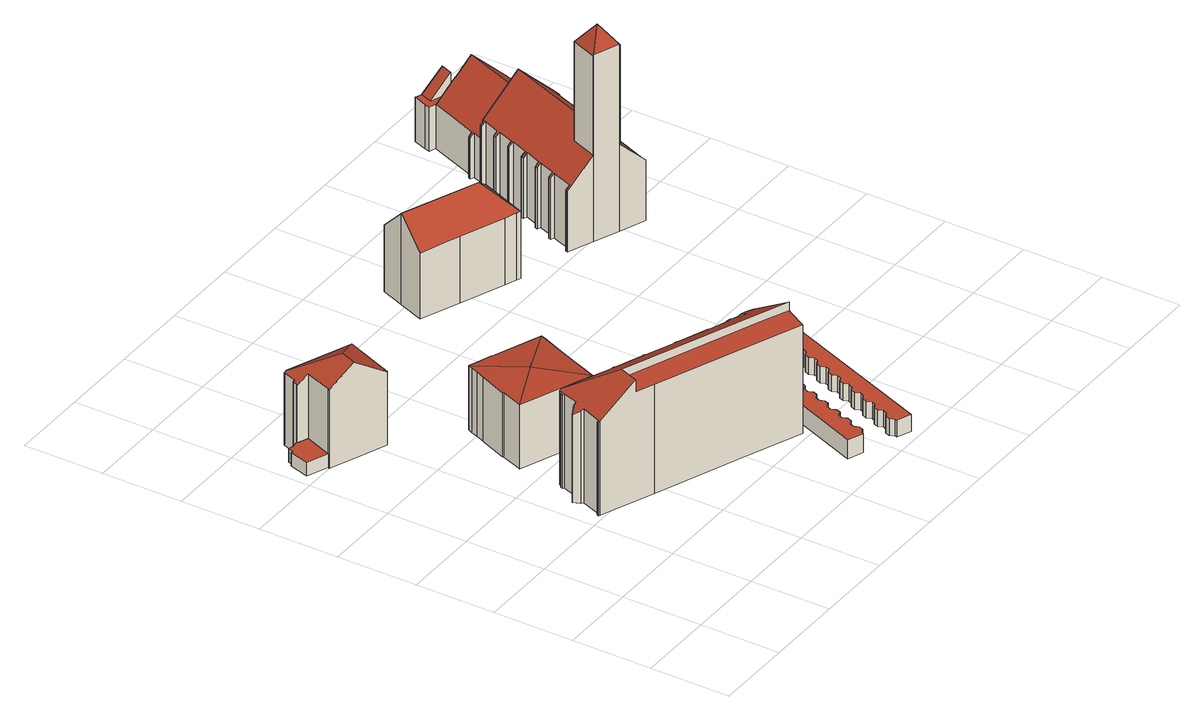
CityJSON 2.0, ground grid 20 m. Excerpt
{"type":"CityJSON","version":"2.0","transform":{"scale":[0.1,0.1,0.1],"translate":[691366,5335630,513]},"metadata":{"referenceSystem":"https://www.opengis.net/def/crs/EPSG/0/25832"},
"CityObjects":{
"building1":{"type":"Building","attributes":{"Gemeindeschluessel":"09162000","HoeheDach":"518.652","HoeheGrund":"515.250","Methode":"2000","NiedrigsteTraufeDesGebaeudes":"518.652","Geometrietyp2DReferenz":"3000","function":"31001_2000","roofType":"1000","measuredHeight":3.4},"geometry":[{"type":"MultiSurface","lod":"2","boundaries":[[[0,1,2,3]],[[4,5,6,7,8,9,2,1,10]],[[11,8,7,12]],[[13,4,10,14]],[[14,0,3,15,11,12,16,17,13]],[[16,6,5,17]],[[14,10,1,0]],[[15,9,8,11]],[[12,7,6,16]],[[17,5,4,13]],[[3,2,9,15]]],"semantics":{"surfaces":[{"type":"WallSurface"},{"type":"RoofSurface"},{"type":"GroundSurface"}],"values":[0,1,0,0,2,0,0,0,0,0,0]}}]},
"building2":{"type":"Building","attributes":{"Gemeindeschluessel":"09162000","HoeheDach":"539.917","HoeheGrund":"515.080","Methode":"2000","NiedrigsteTraufeDesGebaeudes":"533.550","Geometrietyp2DReferenz":"3000","function":"31001_1000","roofType":"3200","measuredHeight":24.84,"storeysAboveGround":6},"geometry":[{"type":"MultiSurface","lod":"2","boundaries":[[[18,19,20,21,22,23,24,25,26,27,28,29,30,31]],[[32,33,34,35]],[[36,28,27,37]],[[25,24,33,32,38,39,26]],[[40,21,20,41]],[[23,34,33,24]],[[42,43,44,40,41,45,46,47,48,49,36,37,39,38,32,35]],[[44,43,50,22,21,40]],[[49,29,28,36]],[[47,31,30,48]],[[48,30,29,49]],[[35,34,51,42]],[[41,20,19,45]],[[46,45,19,18,31,47]],[[50,51,34,23,22]],[[37,27,26,39]],[[42,51,50,43]]],"semantics":{"surfaces":[{"type":"RoofSurface"},{"type":"WallSurface"},{"type":"GroundSurface"}],"values":[0,1,1,1,1,0,2,1,1,1,1,1,1,1,0,1,1]}}]},
"building3":{"type":"Building","attributes":{"Gemeindeschluessel":"09162000","HoeheDach":"532.820","HoeheGrund":"515.280","Methode":"2000","NiedrigsteTraufeDesGebaeudes":"531.922","Geometrietyp2DReferenz":"3000","function":"31001_1000","roofType":"3500","measuredHeight":17.54,"storeysAboveGround":3},"geometry":[{"type":"MultiSurface","lod":"2","boundaries":[[[52,53,54,55]],[[56,57,58,59,60,61]],[[59,58,53,52]],[[62,57,56,63,64,65,66,67,68]],[[62,69,70,71,72,73,54,53,58,57]],[[74,75,76,77]],[[78,64,63,79]],[[80,81,82,83]],[[77,76,84,85]],[[86,71,70,87]],[[88,72,71,86]],[[89,66,65,90]],[[84,68,67,91,92,85]],[[90,65,64,78]],[[93,94,75,74]],[[91,67,66,89]],[[83,82,94,93]],[[95,73,72,88]],[[83,93,74,77,85,92,91,89,90,78,79,61,60,59,52,55,95,88,86,87,96,80]],[[79,63,56,61]],[[76,75,94,82,81,69,62]],[[76,62,68,84]],[[69,81,80,96,87,70]],[[55,54,73,95]]],"semantics":{"surfaces":[{"type":"WallSurface"},{"type":"RoofSurface"},{"type":"GroundSurface"}],"values":[0,0,0,1,1,0,0,0,0,0,0,0,0,0,0,0,0,0,2,0,1,1,0,0]}}]},
"building4":{"type":"Building","attributes":{"Gemeindeschluessel":"09162000","HoeheDach":"544.410","HoeheGrund":"513.140","Methode":"2000","NiedrigsteTraufeDesGebaeudes":"535.075","Geometrietyp2DReferenz":"3000","function":"31001_9998","roofType":"2100","measuredHeight":31.27,"storeysAboveGround":5},"geometry":[{"type":"MultiSurface","lod":"2","boundaries":[[[97,98,99,100]],[[101,102,103,104]],[[105,106,107,108]],[[109,110,111,112,113,114,115,99,98,116,117,118,119,120,121,122,123,124,125,126]],[[127,128,129,130,111,131]],[[128,132,133,134,135,136,137,138,129]],[[124,123,122,139,140,141]],[[142,143,144,145]],[[146,147,148,149]],[[150,151,152,153]],[[154,155,156,157]],[[158,120,119,159]],[[160,161,162,163]],[[153,152,161,160]],[[111,130,129,138,137,164,165,148,147,166,167,168,169,170,171,172,173,174,175,107,106,176,177,144,143,178,179,180,181,156,155,182,183,184,162,161,152,151,185,186,187,188,189,190,191,103,102,192,112]],[[193,114,113,194]],[[195,190,189,196]],[[197,126,125,198]],[[199,200,201,132,128,127,131,202]],[[203,174,173,204]],[[205,139,122,121,120,158]],[[206,180,179,207]],[[100,99,115,208]],[[209,178,143,142]],[[210,211,201,200,199,212]],[[213,181,180,206]],[[214,165,164,215]],[[216,217,218,204,173,172,171,170]],[[219,177,176,220]],[[221,184,183,222]],[[107,175,174,203,223,108]],[[131,111,110,202]],[[185,151,150,224,225,186]],[[226,187,186,225]],[[227,188,187,226]],[[145,144,177,219]],[[215,164,137,136]],[[159,119,118,228]],[[149,148,165,214]],[[104,103,191,229]],[[230,109,126,197]],[[207,179,178,209]],[[208,115,114,193]],[[216,170,169,231]],[[135,134,133,211,210,212,232,230,197,198,141,140,139,205,158,159,228,233,234,97,100,208,193,194,235,236,101,104,229,195,196,227,226,225,224,150,153,160,163,221,222,237,154,157,213,206,207,209,142,145,219,220,105,108,223,203,204,218,217,216,231,238,239,240,146,149,214,215,136]],[[133,132,201,211]],[[220,176,106,105]],[[240,166,147,146]],[[168,167,166,240,239,238]],[[222,183,182,237]],[[229,191,190,195]],[[232,212,199,202,110,109,230]],[[112,192,236,235,194,113]],[[198,125,124,141]],[[157,156,181,213]],[[231,169,168,238]],[[196,189,188,227]],[[234,116,98,97]],[[237,182,155,154]],[[163,162,184,221]],[[117,116,234,233,228,118]],[[236,192,102,101]]],"semantics":{"surfaces":[{"type":"WallSurface"},{"type":"RoofSurface"},{"type":"GroundSurface"}],"values":[0,0,0,1,0,0,0,0,0,0,0,0,0,0,1,0,0,0,1,0,0,0,0,0,0,0,0,0,0,0,0,0,0,0,0,0,0,0,0,0,0,0,0,0,2,0,0,0,0,0,0,0,0,0,0,0,0,0,0,0,0,0]}}]},
"building5":{"type":"Building","attributes":{"Gemeindeschluessel":"09162000","HoeheDach":"527.131","HoeheGrund":"515.490","Methode":"1000","NiedrigsteTraufeDesGebaeudes":"527.131","Geometrietyp2DReferenz":"3000","function":"31001_2000","roofType":"1000","measuredHeight":11.64,"storeysAboveGround":2},"geometry":[{"type":"MultiSurface","lod":"2","boundaries":[[[241,242,243,244]],[[245,246,247,248]],[[248,247,242,241]],[[249,245,248,241,244,250]],[[250,251,252,249]],[[249,252,246,245]],[[244,243,251,250]],[[251,243,242,247,246,252]]],"semantics":{"surfaces":[{"type":"WallSurface"},{"type":"GroundSurface"},{"type":"RoofSurface"}],"values":[0,0,0,1,0,0,0,2]}}]},
"building6":{"type":"Building","attributes":{"Gemeindeschluessel":"09162000","HoeheDach":"520.390","HoeheGrund":"515.370","Methode":"1000","NiedrigsteTraufeDesGebaeudes":"519.901","Geometrietyp2DReferenz":"3000","function":"31001_9998","roofType":"1000","measuredHeight":5.02,"storeysAboveGround":1},"geometry":[{"type":"MultiSurface","lod":"2","boundaries":[[[253,254,255,256]],[[257,258,259,260]],[[261,262,263,264]],[[265,266,267,268]],[[269,270,271,272]],[[273,274,275,276]],[[260,259,277,278]],[[279,280,281,282,256,255]],[[283,284,285,286]],[[287,288,289,290]],[[291,292,293,294]],[[295,296,297,298]],[[299,300,301,302]],[[278,277,270,269]],[[303,304,305,306]],[[302,307,308,299]],[[268,267,302,309]],[[310,311,254,253]],[[312,313,292,291]],[[284,314,315,316,275,274,317,318,271,270,277,259,258,319,297,296,320,293,292,313,321,305,304,301,300,322,285]],[[323,320,296,295]],[[324,317,274,273]],[[325,314,284,283]],[[326,319,258,257]],[[302,267,266,289,288,327,263,262,328,329,330,331,280,279,307]],[[332,316,315,333]],[[276,275,316,332]],[[334,330,329,335]],[[336,327,288,287]],[[307,279,255,254,311,337,308]],[[298,297,319,326]],[[338,321,313,312]],[[339,337,311,310]],[[286,285,322,340]],[[322,300,299,308,337,339,341,342,340]],[[343,331,330,334]],[[294,293,320,323]],[[335,344,261,264,336,287,290,265,268,309,303,306,338,312,291,294,323,295,298,326,257,260,278,269,272,345,324,273,276,332,333,325,283,286,340,342,341,339,310,253,256,282,281,343,334]],[[290,289,266,265]],[[264,263,327,336]],[[344,328,262,261]],[[345,318,317,324]],[[303,309,302,301,304]],[[306,305,321,338]],[[281,280,331,343]],[[335,329,328,344]],[[333,315,314,325]],[[272,271,318,345]]],"semantics":{"surfaces":[{"type":"WallSurface"},{"type":"RoofSurface"},{"type":"GroundSurface"}],"values":[0,0,0,0,0,0,0,0,0,0,0,0,0,0,0,1,0,0,0,1,0,0,0,0,1,0,0,0,0,1,0,0,0,0,0,0,0,2,0,0,0,0,0,0,0,0,0,0]}}]},
"building7":{"type":"Building","attributes":{"Gemeindeschluessel":"09162000","HoeheDach":"520.275","HoeheGrund":"515.980","Methode":"2000","NiedrigsteTraufeDesGebaeudes":"520.275","Geometrietyp2DReferenz":"3000","function":"31001_9998","roofType":"1000","measuredHeight":4.29,"storeysAboveGround":1},"geometry":[{"type":"MultiSurface","lod":"2","boundaries":[[[346,347,348,349]],[[350,351,352,353]],[[354,355,356,357]],[[358,359,355,354]],[[360,361,362,363]],[[363,362,364,365]],[[366,367,368,369]],[[370,371,347,346]],[[372,373,374,375,376,377,356,355,359,378,379,380,381,382,383,384,385,386,387,388,389,390,391,392,393,364,362,361,394,352,351,395,396,397,368,367,398,399,400,401,402,403,404,405,348,347,371]],[[406,381,380,407]],[[408,395,351,350]],[[349,348,405,409]],[[410,373,372,411]],[[412,374,373,410]],[[413,377,376,414]],[[415,384,383,416]],[[417,391,390,418]],[[356,377,413,357]],[[419,385,384,415]],[[409,405,404,420]],[[421,379,378,422]],[[416,383,382,423]],[[412,424,414,376,375,374]],[[418,390,389,425]],[[426,396,395,408]],[[411,372,371,370]],[[427,386,385,419]],[[424,412,410,411,370,346,349,409,420,428,429,430,431,432,433,366,369,434,426,408,350,353,435,360,363,365,436,437,417,418,425,438,439,427,419,415,416,423,406,407,421,422,358,354,357,413,414]],[[420,404,403,428]],[[438,388,387,439]],[[430,401,400,431]],[[436,393,392,437]],[[433,398,367,366]],[[407,380,379,421]],[[423,382,381,406]],[[439,387,386,427]],[[428,403,402,429]],[[422,378,359,358]],[[353,352,394,435]],[[431,400,399,432]],[[432,399,398,433]],[[369,368,397,434]],[[429,402,401,430]],[[434,397,396,426]],[[425,389,388,438]],[[365,364,393,436]],[[435,394,361,360]],[[437,392,391,417]]],"semantics":{"surfaces":[{"type":"WallSurface"},{"type":"RoofSurface"},{"type":"GroundSurface"}],"values":[0,0,0,0,0,0,0,0,1,0,0,0,0,0,0,0,0,0,0,0,0,0,0,0,0,0,0,2,0,0,0,0,0,0,0,0,0,0,0,0,0,0,0,0,0,0,0,0]}}]},
"building8":{"type":"Building","attributes":{"Gemeindeschluessel":"09162000","HoeheDach":"538.791","HoeheGrund":"515.030","Methode":"1000","NiedrigsteTraufeDesGebaeudes":"531.969","Geometrietyp2DReferenz":"3000","function":"31001_9998","roofType":"3200","measuredHeight":23.76,"storeysAboveGround":5},"geometry":[{"type":"MultiSurface","lod":"2","boundaries":[[[440,441,442,443]],[[444,445,442,441,446,447,448,449,450,451]],[[452,453,454,455]],[[455,454,456,457]],[[458,459,460,461]],[[462,447,446,463]],[[442,445,443]],[[463,446,441,440]],[[457,456,459,458]],[[451,450,449,464,465,466,467,468]],[[462,463,440,443,469,468,467,466,465,452,455,457,458,461,470,471]],[[472,473,471,470,461,460]],[[469,443,445,444,451,468]],[[465,464,453,452]],[[471,473,447,462]],[[448,472,460,459,456,454,453,464,449]],[[447,473,472,448]]],"semantics":{"surfaces":[{"type":"WallSurface"},{"type":"RoofSurface"},{"type":"GroundSurface"}],"values":[0,1,0,0,0,0,0,0,0,0,2,0,0,0,0,1,1]}}]},
"building9":{"type":"Building","attributes":{"name":"St. Markus","Gemeindeschluessel":"09162000","HoeheDach":"568.080","HoeheGrund":"515.017","Methode":"2000","NiedrigsteTraufeDesGebaeudes":"525.413","Geometrietyp2DReferenz":"3000","function":"31001_3041","roofType":"3100","measuredHeight":53.06},"geometry":[{"type":"MultiSurface","lod":"2","boundaries":[[[474,475,476]],[[477,478,479,480]],[[481,482,483,484]],[[485,486,487,488,489,490,491,492]],[[493,494,495]],[[496,497,498,499,500,501,502,503,479,478,504,505,506,507,508,509,510,511,512,513,514,515,516,517,518,519,520,521,522,523,524,525]],[[518,517,526,527]],[[528,529,530,531]],[[532,533,534,535]],[[536,537,538,539]],[[540,537,536,541]],[[542,543,544,545]],[[546,547,548,549,550]],[[544,543,528,531]],[[506,505,551,552]],[[553,554,555,556]],[[520,519,490,489,557,558]],[[559,560,532,535]],[[475,483,482,561,476]],[[502,501,562,563]],[[522,495,564,523]],[[565,560,559,566]],[[567,568,521,520,558,533,532,560,565,569,570,571,572,573,574,529,528,543,542,575,576,577,538,537,540,578,579,580,581,582,583,584]],[[546,550,585,586]],[[574,573,587,588]],[[498,497,589,590]],[[550,549,591,592,593,474,476,561,594,555,554,585]],[[595,485,492,596]],[[589,497,496,597]],[[491,598,596,492]],[[599,593,592,600]],[[601,602,603,488,487]],[[548,547,604,605]],[[606,513,512,607]],[[608,609,605,604]],[[581,580,610,611]],[[612,507,506,552]],[[613,577,576,614]],[[551,505,504,615]],[[616,511,510,617]],[[538,577,613,539]],[[493,495,522,521,568]],[[618,515,514,619]],[[620,494,493,621]],[[479,503,622,480]],[[610,580,579,623]],[[567,621,493,568]],[[556,555,594,624]],[[526,517,516,625]],[[626,569,565,566]],[[496,525,627,597]],[[628,629,620,630]],[[631,524,523,564,632,629,628]],[[530,529,574,588]],[[586,585,554,553]],[[510,509,633,617]],[[508,507,612,634]],[[601,487,486,635]],[[636,582,581,611]],[[609,637,557,489,488,603,638,549,548,605]],[[632,564,495,494]],[[599,484,483,475,474,593]],[[622,503,502,563]],[[602,600,592,591,638,603]],[[629,632,494,620]],[[576,575,639,614]],[[595,596,598,527,526,625,618,619,606,607,616,617,633,634,612,552,551,615,477,480,622,563,562,640,641,590,589,597,627,631,628,630,642,643,636,611,610,623,644,541,536,539,613,614,639,545,544,531,530,588,587,645,646,647,626,566,559,535,534,648,608,604,547,546,586,553,556,624,481,484,599,600,602,601,635]],[[609,608,648,637]],[[578,540,541,644]],[[641,499,498,590]],[[481,624,594,561,482]],[[567,584,642,630,620,621]],[[527,598,491,490,519,518]],[[583,582,636,643]],[[516,515,618,625]],[[500,499,641,640]],[[587,573,572,645]],[[646,571,570,647]],[[549,638,591]],[[627,525,524,631]],[[572,571,646,645]],[[512,511,616,607]],[[485,595,635,486]],[[642,584,583,643]],[[570,569,626,647]],[[639,575,542,545]],[[648,534,533,558,557,637]],[[633,509,508,634]],[[501,500,640,562]],[[504,478,477,615]],[[514,513,606,619]],[[579,578,644,623]]],"semantics":{"surfaces":[{"type":"WallSurface"},{"type":"RoofSurface"},{"type":"GroundSurface"}],"values":[0,0,0,1,1,1,0,0,0,0,0,0,0,0,0,0,0,0,1,0,0,0,1,0,0,0,1,0,0,0,0,0,0,0,0,0,0,0,0,0,0,0,0,1,0,0,0,0,0,0,0,0,0,0,0,0,0,0,0,1,1,0,0,0,1,0,2,0,0,0,0,0,0,0,0,0,0,0,0,0,0,0,0,0,0,0,0,0,0,0,0,0]}}]}
},
"vertices":[
[19,1058,22],[19,1058,57],[23,1057,57],[23,1057,22],[57,988,57],[84,1056,57],[58,1066,57],[58,1069,57],[40,1067,57],[29,1071,57],[4,1009,57],[40,1067,22],[58,1069,22],[57,988,22],[4,1009,22],[29,1071,22],[58,1066,22],[84,1056,22],
[64,1064,210],[84,1056,224],[57,988,224],[56,985,224],[118,960,269],[134,1000,269],[84,1114,211],[84,1114,210],[81,1115,208],[68,1080,209],[64,1081,206],[63,1081,206],[58,1069,206],[58,1067,205],[85,1114,21],[85,1114,211],[249,1050,211],[249,1050,21],[64,1081,21],[68,1080,21],[84,1114,21],[81,1115,21],[56,985,21],[57,988,21],[200,928,21],[199,928,21],[118,960,21],[84,1056,21],[64,1064,21],[58,1067,21],[58,1069,21],[63,1081,21],[199,928,211],[200,928,211],
[363,803,23],[363,803,189],[372,800,189],[372,800,23],[337,800,189],[341,809,189],[342,811,189],[342,811,23],[341,809,23],[337,800,23],[397,689,198],[330,782,189],[321,759,189],[319,760,189],[292,692,189],[294,691,189],[273,638,189],[522,741,189],[497,751,189],[488,754,189],[407,786,189],[398,790,189],[489,657,23],[489,657,189],[453,566,189],[453,566,23],[321,759,23],[330,782,23],[523,741,23],[523,741,189],[519,731,189],[519,731,23],[272,636,189],[272,636,23],[488,754,23],[497,751,23],[407,786,23],[292,692,23],[319,760,23],[294,691,23],[273,638,23],[511,711,23],[511,711,189],[398,790,23],[522,741,23],
[290,534,1],[290,534,244],[287,536,241],[287,536,1],[305,548,1],[305,548,246],[309,547,246],[309,547,1],[667,403,1],[667,403,248],[719,387,246],[719,387,1],[242,412,243],[331,377,314],[348,424,314],[300,547,248],[296,549,244],[292,541,244],[289,542,242],[276,495,245],[271,496,241],[269,496,240],[251,489,228],[258,471,239],[261,470,241],[264,467,244],[261,458,244],[245,417,243],[241,418,241],[239,413,241],[701,286,293],[762,262,293],[762,262,314],[701,286,314],[348,424,293],[759,254,291],[759,254,1],[762,262,1],[801,363,1],[809,382,1],[809,382,227],[801,363,241],[264,467,1],[261,458,1],[245,417,1],[589,434,1],[589,434,248],[661,406,248],[661,406,1],[776,395,1],[776,395,227],[788,399,221],[788,399,1],[427,497,1],[427,497,248],[428,500,246],[428,500,1],[506,470,1],[506,470,246],[511,468,246],[511,468,1],[258,471,1],[251,489,1],[429,500,1],[429,500,246],[432,499,246],[432,499,1],[805,383,227],[799,395,221],[773,396,227],[765,377,241],[761,366,248],[745,373,248],[748,380,243],[747,384,241],[743,394,235],[741,399,233],[721,395,240],[721,394,241],[668,407,246],[663,409,246],[590,437,246],[584,440,246],[583,436,248],[510,465,248],[505,467,248],[432,495,248],[433,498,246],[383,514,248],[354,525,248],[355,529,246],[350,531,246],[348,528,248],[309,543,248],[311,546,246],[304,545,248],[292,541,1],[296,549,1],[309,543,1],[348,528,1],[239,413,1],[241,418,1],[377,359,282],[611,268,282],[744,216,282],[331,377,282],[721,395,1],[741,399,1],[261,470,1],[583,436,1],[584,440,1],[289,542,1],[590,437,1],[611,268,1],[744,216,1],[377,359,1],[510,465,1],[799,395,1],[805,383,1],[748,380,1],[747,384,1],[743,394,1],[663,409,1],[668,407,1],[433,498,1],[432,495,1],[721,394,1],[383,514,1],[354,525,1],[355,529,1],[350,531,1],[269,496,1],[311,546,1],[242,412,1],[745,373,1],[331,377,1],[271,496,1],[276,495,1],[300,547,1],[304,545,1],[505,467,1],[761,366,1],[765,377,1],[773,396,1],
[521,644,25],[521,644,141],[508,613,141],[508,613,25],[489,657,25],[489,657,141],[506,650,141],[506,650,25],[453,566,25],[485,554,25],[485,554,141],[453,566,141],
[815,379,24],[815,379,70],[827,384,72],[827,384,24],[766,159,24],[766,159,73],[771,147,73],[771,147,24],[843,331,24],[843,331,69],[831,326,71],[831,326,24],[816,287,24],[816,287,71],[812,276,71],[812,276,24],[755,130,24],[755,130,73],[751,120,73],[751,120,24],[740,91,24],[740,91,73],[736,81,73],[736,81,24],[767,135,73],[767,135,24],[835,381,74],[839,379,73],[839,379,24],[835,381,24],[723,47,24],[723,47,73],[684,62,73],[684,62,24],[832,304,24],[832,304,69],[828,292,69],[828,292,24],[797,214,24],[797,214,73],[786,208,73],[786,208,24],[786,186,24],[786,186,73],[782,175,73],[782,175,24],[751,234,69],[751,234,73],[817,264,73],[817,264,69],[812,253,24],[812,253,73],[801,248,73],[801,248,24],[794,276,74],[752,235,69],[817,264,24],[809,382,24],[809,382,69],[802,225,24],[802,225,73],[725,52,73],[736,57,73],[741,69,73],[751,96,73],[756,108,73],[770,169,73],[781,198,73],[797,237,73],[744,216,73],[781,198,24],[751,96,24],[725,52,24],[770,169,24],[827,315,71],[847,343,69],[842,354,71],[847,366,71],[844,368,71],[741,69,24],[736,57,24],[847,366,24],[842,354,24],[827,315,24],[759,254,69],[797,237,24],[759,254,24],[744,216,24],[752,235,24],[751,234,24],[844,368,24],[847,343,24],[756,108,24],
[806,43,30],[806,43,73],[818,49,73],[818,49,30],[863,188,30],[863,188,73],[867,200,73],[867,200,30],[958,407,30],[958,407,73],[992,394,73],[992,394,30],[955,401,30],[955,401,73],[883,216,30],[883,216,73],[878,227,73],[878,227,30],[882,239,73],[882,239,30],[852,137,30],[852,137,73],[847,149,73],[847,149,30],[802,32,30],[802,32,73],[807,20,73],[805,15,73],[841,0,73],[994,393,73],[995,395,73],[993,396,73],[943,395,73],[939,384,73],[944,372,73],[940,361,73],[928,356,73],[924,345,73],[929,333,73],[924,322,73],[913,317,73],[908,305,73],[913,294,73],[909,283,73],[898,278,73],[893,266,73],[898,255,73],[894,244,73],[879,205,73],[868,177,73],[863,166,73],[852,161,73],[848,127,73],[837,122,73],[832,110,73],[837,98,73],[833,88,73],[821,82,73],[817,71,73],[822,59,73],[940,361,30],[944,372,30],[868,177,30],[822,59,30],[805,15,30],[807,20,30],[841,0,30],[993,396,30],[995,395,30],[929,333,30],[924,345,30],[893,266,30],[898,278,30],[924,322,30],[817,71,30],[939,384,30],[943,395,30],[928,356,30],[994,393,30],[909,283,30],[863,166,30],[913,317,30],[821,82,30],[833,88,30],[837,98,30],[832,110,30],[837,122,30],[848,127,30],[852,161,30],[879,205,30],[894,244,30],[898,255,30],[913,294,30],[908,305,30],
[860,1051,20],[860,1051,192],[750,1094,192],[750,1094,20],[719,1106,191],[750,1094,191],[890,1039,193],[900,1036,193],[864,1120,258],[675,1195,258],[651,1133,191],[650,1132,190],[699,1256,20],[699,1256,191],[832,1203,192],[832,1203,20],[908,1173,191],[908,1173,20],[940,1161,20],[940,1161,191],[945,1158,191],[945,1158,20],[900,1036,20],[890,1039,20],[676,1197,255],[676,1197,20],[675,1195,20],[651,1133,20],[650,1132,20],[719,1106,20],[949,1157,20],[950,1157,20],[949,1157,191],[950,1157,191],
[1281,1458,134],[1281,1458,186],[1230,1477,134],[1282,1085,20],[1282,1085,186],[1267,1044,186],[1267,1044,20],[1243,1506,20],[1243,1506,136],[1292,1487,186],[1292,1487,20],[1363,1266,124],[1354,1270,134],[1401,1392,134],[1313,1426,226],[1252,1267,226],[1340,1233,134],[1352,1264,134],[1361,1260,124],[1128,1045,501],[1149,999,551],[1195,1020,501],[1227,940,186],[1247,991,186],[1256,987,176],[1258,994,176],[1249,997,186],[1265,1038,186],[1274,1034,176],[1277,1041,176],[1292,1081,176],[1294,1087,176],[1285,1091,186],[1301,1131,186],[1310,1128,176],[1312,1134,176],[1303,1138,186],[1319,1178,186],[1328,1174,177],[1330,1181,176],[1321,1184,186],[1337,1225,186],[1346,1221,177],[1348,1227,177],[1339,1231,187],[1340,1233,187],[1252,1267,280],[1162,1033,280],[1195,1020,244],[1170,954,244],[1234,930,176],[1236,936,176],[1348,1227,20],[1339,1231,20],[1125,1199,187],[1115,1202,177],[1115,1202,20],[1125,1199,20],[1154,1302,176],[1163,1298,186],[1163,1298,20],[1154,1302,20],[1080,1109,20],[1080,1109,177],[1082,1115,177],[1082,1115,20],[1089,1105,187],[1089,1105,20],[1100,1162,177],[1109,1158,187],[1109,1158,20],[1100,1162,20],[1225,1460,20],[1178,1338,20],[1178,1338,134],[1225,1459,134],[1225,1460,134],[1294,1087,20],[1285,1091,20],[1213,1481,20],[1213,1481,134],[1225,1513,134],[1225,1513,20],[1164,1301,134],[1164,1301,186],[1151,1296,20],[1151,1296,177],[1241,1507,134],[1265,1038,20],[1274,1034,20],[1170,954,501],[1161,1292,186],[1161,1292,20],[1103,980,244],[1128,1045,244],[1145,1252,186],[1136,1255,177],[1133,1249,177],[1143,1245,186],[1127,1205,187],[1118,1208,177],[1098,1155,177],[1107,1152,187],[1092,1112,187],[1074,1065,187],[1064,1069,177],[1062,1062,177],[1071,1059,187],[1051,1007,187],[1042,1011,177],[1040,1005,177],[1207,1466,134],[1207,1466,20],[1127,1205,20],[1118,1208,20],[1247,991,20],[1256,987,20],[1274,1442,134],[1279,1456,134],[1280,1456,134],[1229,1511,134],[1363,1266,20],[1361,1260,20],[1227,940,20],[1352,1264,20],[1280,1456,20],[1279,1456,20],[1401,1392,20],[1274,1441,20],[1274,1441,184],[1169,1341,20],[1169,1341,124],[1330,1181,20],[1328,1174,20],[1166,1335,20],[1166,1335,124],[1062,1062,20],[1071,1059,20],[1301,1131,20],[1092,1112,20],[1107,1152,20],[1292,1081,20],[1319,1178,20],[1303,1138,20],[1337,1225,20],[1321,1184,20],[1104,980,503],[1103,980,501],[1277,1041,20],[1064,1069,20],[1229,1511,20],[1346,1221,20],[1145,1252,20],[1236,936,20],[1168,955,20],[1168,955,503],[1104,980,20],[1234,930,20],[1169,955,503],[1312,1134,20],[1310,1128,20],[1354,1270,20],[1051,1007,20],[1176,1331,134],[1274,1442,184],[1098,1155,20],[1249,997,20],[1258,994,20],[1040,1005,20],[1042,1011,20],[1074,1065,20],[1143,1245,20],[1133,1249,20],[1136,1255,20],[1176,1331,20]
]}
